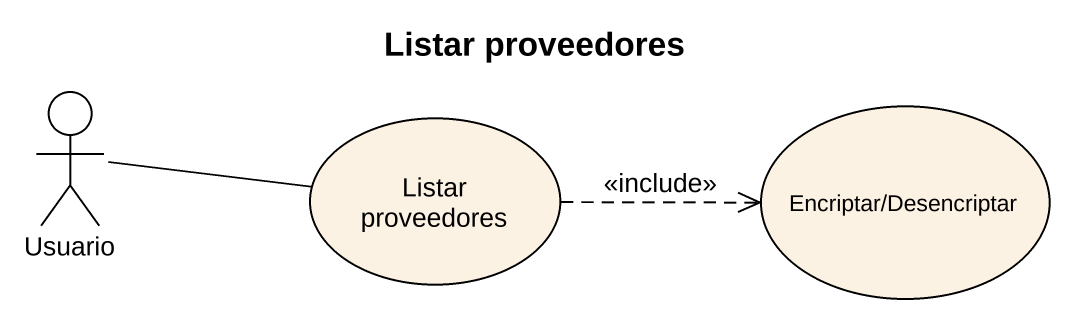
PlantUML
@startuml
title Listar proveedores
actor Usuario
usecase "Listar proveedores" as Listar_proveedores
usecase "Encriptar/Desencriptar" as Encriptar_Desencriptar
Usuario -right- Listar_proveedores
Listar_proveedores .right.> Encriptar_Desencriptar : <<include>>
@enduml
